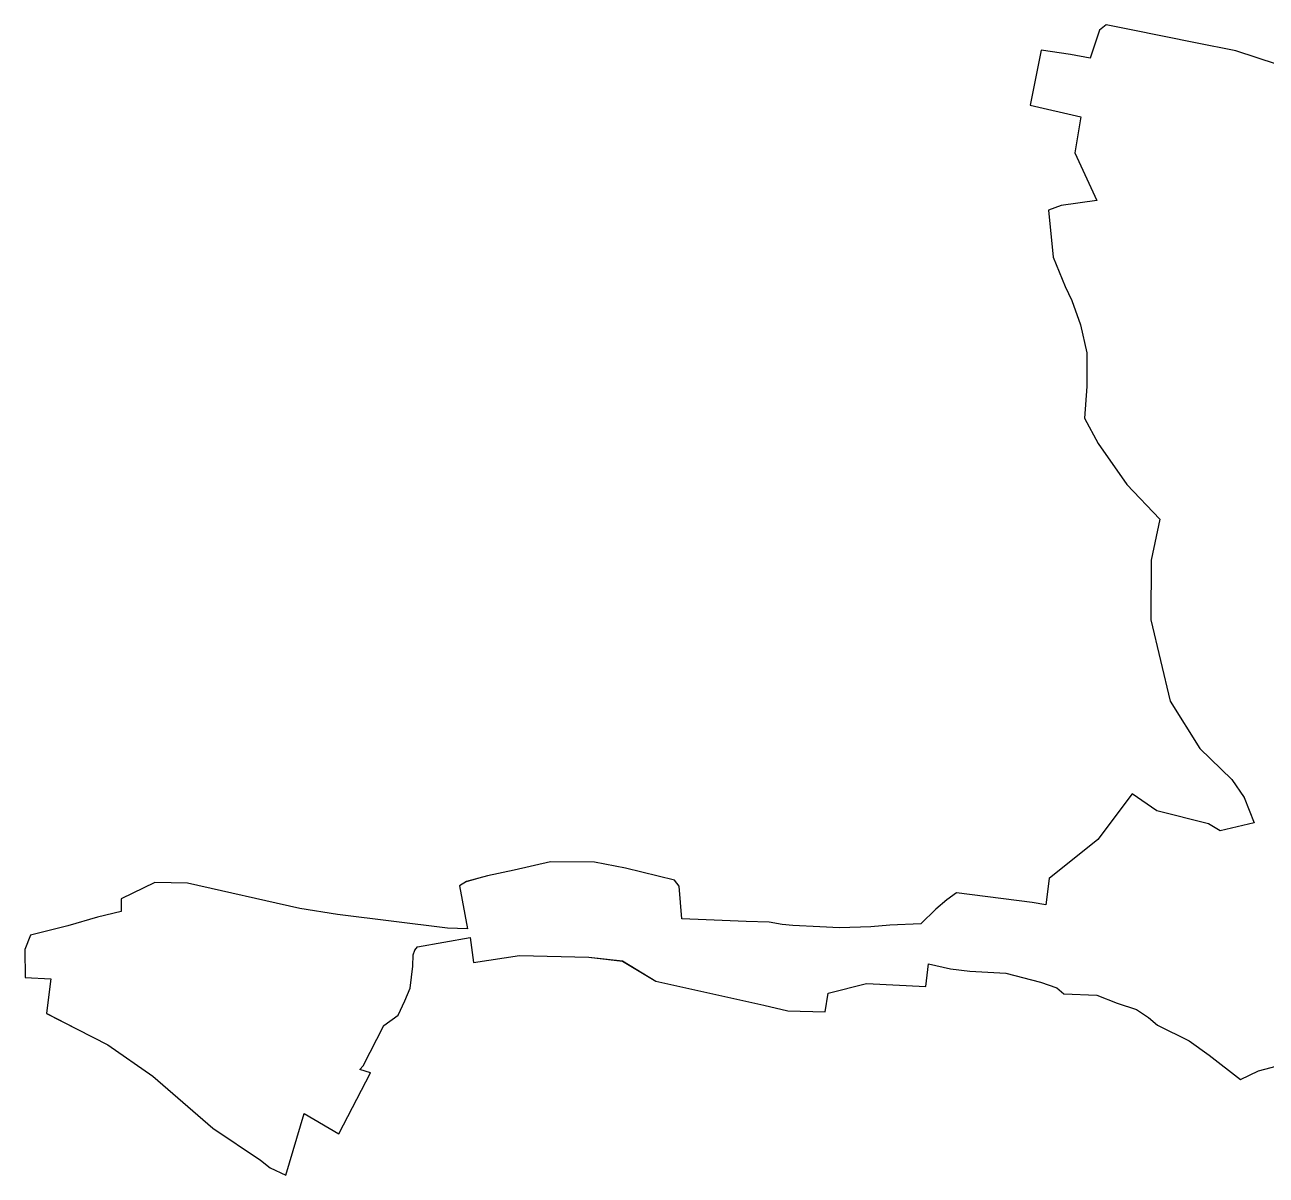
# Model space of a CAD drawing. Extents: x 2208637 to 2213412, y 575334 to 577367.
# Drawn here: x 2208637 to 2210831, y 575334 to 577367 of the extents above; entities that cross this region are included whole.
import ezdxf

# ---------------------------------------------------------------- set-up
doc = ezdxf.new("R2010")
doc.units = 0
doc.header["$LTSCALE"] = 0.5
doc.layers.get('0').update_dxf_attribs({"lineweight": 25})
doc.layers.add('ИИ_ГРАНИЦЫ_АДМИНИСТРАТИВНЫЕ', color=7, linetype='Continuous', lineweight=25)
doc.layers.add('ИИ_ГРАНИЦЫ_ЗЕМЛЕПОЛЬЗОВАТЕЛЕЙ', color=7, linetype='Continuous', lineweight=25)
doc.linetypes.add('2000_484', pattern='A,10,-1,[3,Topography.shx,S=1,R=0,X=0,Y=0],-1', length=12)

# ---------------------------------------------------------------- blocks, each defined once
blk = doc.blocks.new('BCB7BAE39EFCF49D8B70EAD3D3A6B80')
at = {"color": 0, "linetype": 'Continuous', "lineweight": -2}
blk.add_lwpolyline([(2210887.6, 577285.19), (2210777.71, 577321.3), (2210706.5, 577335.5), (2210592.75, 577358.3), (2210548.28, 577367.18), (2210536.63, 577357.8), (2210520.37, 577308.45), (2210485.21, 577314.95), (2210433.56, 577322.45), (2210414.35, 577225.1), (2210503.88, 577204.37), (2210492.9, 577140.66), (2210532.26, 577056.68), (2210469.12, 577047.64), (2210446.64, 577039.79), (2210454.7, 576956.39), (2210476.17, 576904.77), (2210487.88, 576879.62), (2210503.03, 576837.06), (2210514.46, 576787.45), (2210514.4, 576727.8), (2210510.14, 576671.95), (2210534.37, 576627.25), (2210585.24, 576554.72), (2210643.29, 576493.01), (2210627.94, 576420.5), (2210627.69, 576315.55), (2210661.88, 576171.65), (2210714.4, 576088), (2210770.67, 576033.1), (2210792.25, 576001.25), (2210810.2, 575956.35), (2210749.96, 575942.1), (2210729.62, 575954.7), (2210638.32, 575977.88), (2210594.67, 576007.74), (2210533.7, 575927.25), (2210447.9, 575857.95), (2210441.7, 575811.37), (2210417.69, 575815.65), (2210283.96, 575832.5), (2210266.79, 575820.2), (2210247.21, 575803.95), (2210220.75, 575778.1), (2210166.15, 575775.65), (2210132.52, 575772.85), (2210076.96, 575770.75), (2210042.51, 575772.43), (2209994.81, 575774.67), (2209975.77, 575777), (2209953.08, 575780.8), (2209911.94, 575781.9), (2209841.56, 575784.75), (2209798.29, 575786.7), (2209794.04, 575844.64), (2209785.56, 575855.23), (2209698.62, 575876.3), (2209643.88, 575887.05), (2209566.06, 575887.5), (2209502.13, 575873), (2209454.8, 575862.5), (2209417.97, 575852.45), (2209405.25, 575844.8), (2209419.77, 575768.76), (2209384.44, 575770.2), (2209189.57, 575794.6), (2209123.06, 575805.22), (2208924.39, 575850.05), (2208866.63, 575850.78), (2208807.33, 575822.25), (2208807.46, 575799.95), (2208765.7, 575789.8), (2208712.88, 575774.37), (2208647.38, 575757.64), (2208637.12, 575732.47), (2208637.64, 575683.2), (2208682.9, 575680.75), (2208675.46, 575619.65), (2208783.85, 575564), (2208863.33, 575508.35), (2208969.36, 575416.85), (2209053.55, 575360.06), (2209070.72, 575346.49), (2209098.7, 575333.56), (2209130.95, 575442.3), (2209192.27, 575406.55), (2209248.27, 575514.6), (2209229.49, 575520.4), (2209235.46, 575527.15), (2209271.6, 575597.95), (2209297.14, 575616.7), (2209308.96, 575641.95), (2209318.06, 575664.05), (2209322.87, 575702.9), (2209323.35, 575723), (2209326.46, 575731.45), (2209331.01, 575737.4), (2209424.17, 575753.95), (2209430.16, 575709.42), (2209511.32, 575722.14), (2209633.82, 575719.17), (2209693.58, 575712.18), (2209752.71, 575676.79), (2209943.61, 575634.07), (2209985.74, 575624.25), (2210052.1, 575622.27), (2210056.89, 575655.12), (2210124.92, 575672.68), (2210229.78, 575667.15), (2210234.34, 575707.03), (2210273.62, 575698.05), (2210307.81, 575694.45), (2210371.04, 575690.55), (2210432.19, 575674.7), (2210461.09, 575664.66), (2210473.8, 575653.9), (2210532.03, 575651.9), (2210567.87, 575637.9), (2210601.91, 575626.56), (2210623.44, 575612.01), (2210639.44, 575598.62), (2210695.32, 575571.08), (2210730.35, 575545.98), (2210785.78, 575502.84), (2210817.68, 575518.26), (2210902.66, 575540.49)], dxfattribs=at)
at = {"color": 0, "lineweight": -2, "flags": 1}
for tag in ['Тип объекта', 'Кадастровый номер, обозначение, учетный номер объекта']:
    blk.add_attdef(tag, (0, 0), '', height=0.2, dxfattribs=at)

msp = doc.modelspace()

# ---------------------------------------------------------------- linework, layer by layer
at = {"layer": 'ИИ_ГРАНИЦЫ_АДМИНИСТРАТИВНЫЕ', "color": 7, "linetype": '2000_484', "lineweight": 20, "flags": 128}
msp.add_lwpolyline([(2208637.6, 575683.2), (2208637.1, 575732.5), (2208647.4, 575757.6), (2208712.9, 575774.4), (2208765.7, 575789.8), (2208807.5, 575799.9), (2208807.3, 575822.2), (2208866.6, 575850.8), (2208924.4, 575850.1), (2209123.1, 575805.2), (2209189.6, 575794.6), (2209384.4, 575770.2), (2209419.8, 575768.8), (2209405.2, 575844.8), (2209418, 575852.4), (2209454.8, 575862.5), (2209502.1, 575873), (2209566.1, 575887.5), (2209643.9, 575887.1), (2209698.6, 575876.3), (2209785.6, 575855.2), (2209794, 575844.6), (2209798.3, 575786.7), (2209841.6, 575784.8), (2209911.9, 575781.9), (2209953.1, 575780.8), (2209975.8, 575777), (2209994.8, 575774.7), (2210042.5, 575772.4), (2210077, 575770.8), (2210132.5, 575772.8), (2210166.1, 575775.7), (2210220.8, 575778.1), (2210247.2, 575803.9), (2210266.8, 575820.2), (2210284, 575832.5), (2210417.7, 575815.7), (2210441.7, 575811.4), (2210447.9, 575857.9), (2210533.7, 575927.2), (2210594.7, 576007.7), (2210638.3, 575977.9), (2210729.6, 575954.7), (2210750, 575942.1), (2210810.2, 575956.3), (2210792.2, 576001.2), (2210770.7, 576033.1), (2210714.4, 576088), (2210661.9, 576171.7), (2210627.7, 576315.6), (2210627.9, 576420.5), (2210643.3, 576493), (2210585.2, 576554.7), (2210534.4, 576627.2), (2210510.1, 576671.9), (2210514.4, 576727.8), (2210514.5, 576787.4), (2210503, 576837.1), (2210487.9, 576879.6), (2210476.2, 576904.8), (2210454.7, 576956.4), (2210446.6, 577039.8), (2210469.1, 577047.6), (2210532.3, 577056.7), (2210492.9, 577140.7), (2210503.9, 577204.4), (2210414.4, 577225.1), (2210433.6, 577322.4), (2210485.2, 577314.9), (2210520.4, 577308.4), (2210536.6, 577357.8), (2210548.3, 577367.2), (2210592.8, 577358.3), (2210706.5, 577335.5), (2210777.7, 577321.3), (2210887.6, 577285.2), (2210985.5, 577175.9), (2211059.6, 577101.5), (2211091, 577034), (2211111.2, 576987.8), (2211132.5, 576965.4), (2211176.3, 576938.4), (2211227.4, 576911.9), (2211303.2, 576892.2), (2211516.6, 576834.9), (2211804.3, 576726.3), (2211843.8, 576712.3), (2211922.6, 576686.3), (2212041.3, 576644.4), (2212103, 576623.7), (2212133.2, 576624.4), (2212189.5, 576644.8), (2212227.8, 576642.4), (2212376.3, 576654.4), (2212597.5, 576561.7), (2212869.1, 576424.6), (2213261.8, 576271.2), (2213292.6, 576260.4), (2213343.6, 576229), (2213411.8, 576174.8), (2213405.9, 575996.5), (2213324.3, 575957.7), (2213213.8, 575933.9), (2213137, 575964.2), (2213069.2, 575964.2), (2212952.5, 575972.6), (2212925.6, 575969.7), (2212823.8, 575988.4), (2212744.8, 575998.8), (2212662.7, 575994.4), (2212608.2, 575986.2), (2212530.5, 575971.4), (2212487.8, 575950.3), (2212404.9, 575903.3), (2212371.9, 575844.2), (2212375.5, 575805.8), (2212351.6, 575782.1), (2212327.7, 575780.6), (2212253.4, 575711.4), (2212203.1, 575650.6), (2212138.6, 575590.8), (2212081.9, 575531.9), (2212055.5, 575481.2), (2212016.1, 575441.1), (2211959.8, 575424.1), (2211947.8, 575397.2), (2211855.9, 575397), (2211762.2, 575427.4), (2211763.1, 575481.1), (2211713, 575479.9), (2211613, 575476.7), (2211581, 575477.6), (2211551.6, 575480.5), (2211490.5, 575491.6), (2211391.8, 575509.9), (2211334.2, 575524.4), (2211302.5, 575534.6), (2211230.6, 575544.5), (2211180.9, 575556.1), (2211150, 575561.3), (2211028.8, 575555.9), (2210941.7, 575554.7), (2210902.7, 575540.5), (2210817.7, 575518.3), (2210785.8, 575502.8), (2210730.4, 575546), (2210695.3, 575571.1), (2210639.4, 575598.6), (2210623.4, 575612), (2210601.9, 575626.6), (2210567.9, 575637.9), (2210532, 575651.9), (2210473.8, 575653.9), (2210461.1, 575664.7), (2210432.2, 575674.7), (2210371, 575690.6), (2210307.8, 575694.4), (2210273.6, 575698.1), (2210234.3, 575707), (2210229.8, 575667.2), (2210124.9, 575672.7), (2210056.9, 575655.1), (2210052.1, 575622.3), (2209985.7, 575624.2), (2209943.6, 575634.1), (2209752.7, 575676.8), (2209693.6, 575712.2), (2209633.8, 575719.2), (2209511.3, 575722.1), (2209430.2, 575709.4), (2209424.2, 575753.9), (2209331, 575737.4), (2209326.5, 575731.4), (2209323.4, 575723), (2209322.9, 575702.9), (2209318.1, 575664.1), (2209309, 575641.9), (2209297.1, 575616.7), (2209271.6, 575597.9), (2209235.5, 575527.2), (2209229.5, 575520.4), (2209248.3, 575514.6), (2209192.3, 575406.6), (2209131, 575442.3), (2209098.7, 575333.6), (2209070.7, 575346.5), (2209053.5, 575360.1), (2208969.4, 575416.8), (2208863.3, 575508.3), (2208783.9, 575564), (2208675.5, 575619.7), (2208682.9, 575680.8)], close=True, dxfattribs=at)

# ---------------------------------------------------------------- block references
at = {"layer": 'ИИ_ГРАНИЦЫ_ЗЕМЛЕПОЛЬЗОВАТЕЛЕЙ'}
msp.add_blockref('BCB7BAE39EFCF49D8B70EAD3D3A6B80', (0, 0), dxfattribs=at)

doc.saveas('drawing.dxf')
